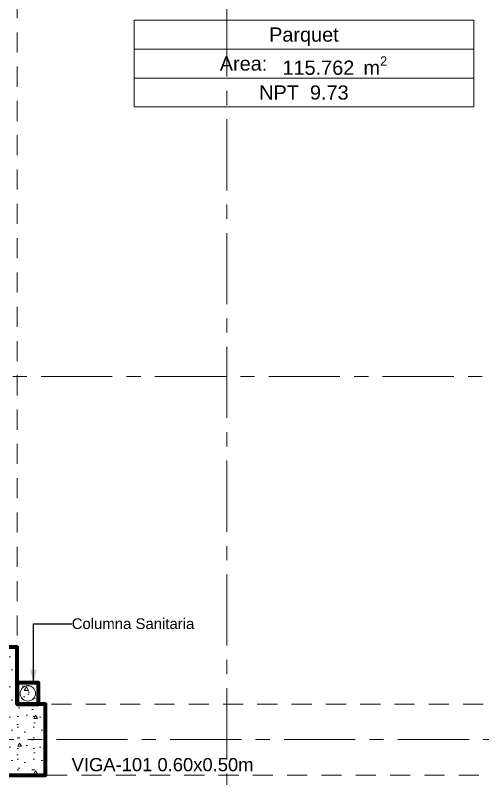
# Model space of a CAD drawing. Header units: inches. Extents: x -38 to 5698, y -33 to 92.
# Drawn here: x 222.56 to 225.84, y 7.18 to 12.54 of the extents above; entities that cross this region are included whole.
import ezdxf

# ---------------------------------------------------------------- set-up
doc = ezdxf.new("R2010")
doc.units = ezdxf.units.IN
doc.header["$MEASUREMENT"] = 0
doc.linetypes.add('Hidden Line', pattern=[0.195611, 0.141111, -0.0545])
doc.linetypes.add('Punto & Raya', pattern=[0.65, 0.5, -0.075, 0, -0.075])
for name, color, linetype in [('02 _ ARQ _ ALB _ Ejes Generales', 7, 'Continuous'), ('02 _ ARQ _ ZON _ Espacio.3D', 7, 'Continuous'), ('08 _ STR _ EXT _ 06 Columnas', 7, 'Continuous'), ('08 _ STR _ EXT _ 09 Vigas', 7, 'Continuous'), ('Estructura - Carga', 7, 'Continuous'), ('Marcador - Secciones', 251, 'Continuous'), ('MEP - HVAC', 7, 'Continuous'), ('Notas - Etiquetas', 251, 'Continuous')]:
    doc.layers.add(name, color=color, linetype=linetype)
doc.styles.add('Estilo_Generado_4', font='swisse.ttf')
doc.styles.add('Estilo_Generado_7', font='swisse.ttf')
doc.dimstyles.new('Estilo_Generado__8', dxfattribs={"dimtxt": 0.18, "dimasz": 0.0912, "dimexe": 0.18, "dimexo": 0.0625, "dimgap": 0, "dimtad": 0, "dimtih": 1, "dimtoh": 1, "dimdec": 4, "dimzin": 0, "dimdsep": 46, "dimcen": 0.09, "dimadec": 0, "dimazin": 0, "dimtfac": 1, "dimtdec": 4, "dimtmove": 0, "dimatfit": 3, "dimldrblk": 'ARROWHEAD_5', "dimfxl": 1, "dimtolj": 1, "dimtzin": 0, "dimarcsym": 0})

# ---------------------------------------------------------------- blocks, each defined once
blk = doc.blocks.new('ARROWHEAD_5')
at = {"linetype": 'Continuous', "lineweight": 0}
blk.add_hatch(color=0, dxfattribs=at).paths.add_polyline_path([(-1, 0.2679), (0, 0), (-1, -0.2679)])
at = {"color": 0, "linetype": 'Continuous', "lineweight": 0}
blk.add_line((0, 0), (-1, 0), dxfattribs=at)

msp = doc.modelspace()

# ---------------------------------------------------------------- hatches: boundary and pattern name
at = {"layer": '08 _ STR _ EXT _ 06 Columnas', "linetype": 'Continuous', "lineweight": 9}
h = msp.add_hatch(dxfattribs=at)
h.set_pattern_fill('HORMIGÓN_EN_MASA_0002', style=0, pattern_type=2)
h.set_pattern_definition([(0, (185.00002, 3e-09), (0, 0.3897114), [0.024375, -0.200625]), (0, (185.11252, 0.19486), (0, 0.3897114), [0.024375, -0.200625]), (60, (185.00002, 3e-09), (-0.3375, 0.1948557), [0.024375, -0.200625]), (60, (185.22502, 3e-09), (-0.3375, 0.1948557), [0.024375, -0.200625]), (120, (185.0244, 3e-09), (0.3375, 0.1948557), [0.024375, -0.200625]), (120, (185.2494, 3e-09), (0.3375, 0.1948557), [0.024375, -0.200625]), (0, (185.00002, 0.0375), (0, 0.075), [0, -0.075, 0, -0.1125]), (45, (185.03752, 0.0375), (-0.05303301, 0.05303301), [0, -0.05625, 0, -0.09375])])
h.paths.add_polyline_path([(221.87, 7.7), (221.87, 7.2), (222.07, 7.2), (222.07, 7.35), (222.27, 7.35), (222.27, 7.2), (222.77, 7.2), (222.77, 7.7), (222.57, 7.7), (222.57, 8.1), (222.07, 8.1), (222.07, 7.7)])
at = {"layer": 'Estructura - Carga', "linetype": 'Continuous', "lineweight": 13}
h = msp.add_hatch(dxfattribs=at)
h.set_pattern_fill('HORMIGÓN_ARMADO_0002', color=251, style=0, pattern_type=2)
h.set_pattern_definition([(0, (185.00002, 3e-09), (0, 0.3117692), [0.03, -0.15]), (0, (185.09002, 0.1559), (0, 0.3117692), [0.03, -0.15]), (60, (185.00002, 3e-09), (-0.27, 0.1558846), [0.03, -0.15]), (60, (185.18002, 3e-09), (-0.27, 0.1558846), [0.03, -0.15]), (120, (185.03002, 3e-09), (0.27, 0.1558846), [0.03, -0.15]), (120, (185.21002, 3e-09), (0.27, 0.1558846), [0.03, -0.15]), (0, (185.000023, 0.03), (0, 0.06), [0, -0.06, 0, -0.09]), (45, (185.030023, 0.03), (-0.04242641, 0.04242641), [0, -0.045, 0, -0.075])])
h.paths.add_polyline_path([(222.57, 7.7), (222.72, 7.7), (222.72, 7.85), (222.57, 7.85)])

# ---------------------------------------------------------------- linework, layer by layer
at = {"layer": '02 _ ARQ _ ALB _ Ejes Generales', "color": 252, "linetype": 'Punto & Raya', "lineweight": 13}
msp.add_line((190.8454, 7.45), (239.57, 7.45), dxfattribs=at)
at = {"layer": '02 _ ARQ _ ZON _ Espacio.3D', "color": 252, "linetype": 'Continuous', "lineweight": 13}
for p, q in [((225.7782, 12.5084), (223.392, 12.5084)), ((223.392, 12.5084), (223.392, 11.8976)), ((223.392, 12.5084), (225.7782, 12.5084)), ((223.392, 12.3048), (223.392, 12.5084)), ((225.7782, 11.8976), (225.7782, 12.5084)), ((225.7782, 12.5084), (225.7782, 12.3048)), ((225.7782, 12.3048), (223.392, 12.3048)), ((223.392, 12.3048), (225.7782, 12.3048)), ((223.392, 12.1012), (223.392, 12.3048)), ((225.7782, 12.3048), (225.7782, 12.1012)), ((225.7782, 12.1012), (223.392, 12.1012)), ((223.392, 12.1012), (225.7782, 12.1012)), ((223.392, 11.8976), (223.392, 12.1012)), ((225.7782, 12.1012), (225.7782, 11.8976)), ((223.392, 11.8976), (225.7782, 11.8976)), ((225.7782, 11.8976), (223.392, 11.8976))]:
    msp.add_line(p, q, dxfattribs=at)
at = {"layer": '02 _ ARQ _ ZON _ Espacio.3D', "color": 254, "linetype": 'Continuous', "lineweight": 0, "flags": 128}
msp.add_lwpolyline([(229.07, 16.9), (228.27, 16.9), (228.27, 17.35), (222.6196, 17.35), (222.6196, 17.15), (222.6196, 16.5), (222.0196, 16.5), (222.0196, 17.15), (219.27, 17.15), (219.27, 7.35), (221.87, 7.35), (221.87, 7.7), (222.07, 7.7), (222.07, 8.1), (222.57, 8.1), (222.57, 7.7), (222.77, 7.7), (222.77, 7.2), (222.27, 7.2), (222.27, 4.9463)], dxfattribs=at)
at = {"layer": '08 _ STR _ EXT _ 06 Columnas', "color": 7, "linetype": 'Continuous', "lineweight": 80, "flags": 128}
msp.add_lwpolyline([(222.27, 7.2), (222.77, 7.2), (222.77, 7.7), (222.57, 7.7), (222.57, 8.1), (222.07, 8.1), (222.07, 7.7), (221.87, 7.7), (221.87, 7.2), (222.07, 7.2)], dxfattribs=at)
at = {"layer": '08 _ STR _ EXT _ 09 Vigas', "color": 251, "linetype": 'Hidden Line', "lineweight": 13}
for p, q in [((222.57, 7.7), (222.57, 16.9)), ((222.57, 7.7), (229.07, 7.7)), ((194.57, 7.2), (236.57, 7.2)), ((222.57, 7.2), (222.07, 7.2))]:
    msp.add_line(p, q, dxfattribs=at)
at = {"layer": 'Estructura - Carga', "color": 7, "linetype": 'Continuous', "lineweight": 80, "flags": 128}
msp.add_lwpolyline([(222.57, 7.7), (222.72, 7.7), (222.72, 7.85), (222.57, 7.85)], close=True, dxfattribs=at)
at = {"layer": 'Marcador - Secciones', "color": 251, "linetype": 'Punto & Raya', "lineweight": 13}
for p, q in [((224.0425, 46.2111), (224.0425, 0.8878)), ((189.9384, 10.0018), (231.3507, 10.0018))]:
    msp.add_line(p, q, dxfattribs=at)
at = {"layer": 'MEP - HVAC', "color": 7, "linetype": 'Continuous', "lineweight": 13, "flags": 128}
msp.add_lwpolyline([(222.645, 7.829, -1), (222.645, 7.721, -1)], format="xyb", close=True, dxfattribs=at)

# ---------------------------------------------------------------- texts
at = {"layer": '02 _ ARQ _ ZON _ Espacio.3D', "color": 252, "lineweight": 25, "char_height": 0.1, "attachment_point": 2, "style": 'Estilo_Generado_7'}
for s, insert in [('\\A1;{\\pqc;\\pt0;\\fSwis721 Ex BT|b0|i0|c238|p34;Parquet}', (224.5851, 12.4566)), ('\\A1;{\\pqc;\\pt0;\\fSwis721 Ex BT|b0|i0|c238|p34;Area: }', (224.1609, 12.253)), ('\\A1;{\\pqc;\\pt0,0.3;\\fSwis721 Ex BT|b0|i0|c238|p34;115.762\\fSwis721 Ex BT|b0|i0|c238|p34;\\A1{\\H.66x;\\S^  ;}\\fSwis721 Ex BT|b0|i0|c238|p34; m\\fSwis721 Ex BT|b0|i0|c238|p34;\\A1{\\H.66x;\\S2^  ;}}', (224.8027, 12.253)), ('\\A1;{\\pqc;\\pt0;\\fSwis721 Ex BT|b0|i0|c238|p34;NPT  9.73}', (224.5851, 12.0494))]:
    msp.add_mtext(s, dxfattribs=dict(at, insert=insert))
at = {"layer": 'Notas - Etiquetas', "color": 8, "linetype": 'Continuous', "lineweight": 35, "insert": (222.9533, 8.2645), "char_height": 0.075, "attachment_point": 4, "style": 'Estilo_Generado_4'}
msp.add_mtext('\\A1;{\\pql;\\fSwis721 Ex BT|b0|i0|c0|p34;Columna Sanitaria}', dxfattribs=at)
at = {"layer": 'Notas - Etiquetas', "color": 8, "linetype": 'Continuous', "lineweight": 13, "insert": (222.9526, 7.2267), "char_height": 0.0925, "attachment_point": 7, "style": 'Estilo_Generado_4'}
msp.add_mtext('\\A1;{\\pql;\\fSwis721 Ex BT|b0|i0|c0|p34;VIGA-101\\fSwis721 Ex BT|b0|i0|c0|p34; \\fSwis721 Ex BT|b0|i0|c0|p34;0.60\\fSwis721 Ex BT|b0|i0|c0|p34;x\\fSwis721 Ex BT|b0|i0|c0|p34;0.50\\fSwis721 Ex BT|b0|i0|c0|p34;m}', dxfattribs=at)

# ---------------------------------------------------------------- leaders
at = {"layer": 'Notas - Etiquetas', "color": 8, "linetype": 'Continuous', "lineweight": 13, "annotation_type": 0, "has_hookline": 1, "hookline_direction": 0, "text_width": 1.0171}
msp.add_leader([(222.6845, 7.85), (222.6845, 8.2645), (222.9533, 8.2645)], dimstyle='Estilo_Generado__8', dxfattribs=at)

doc.saveas('drawing.dxf')
